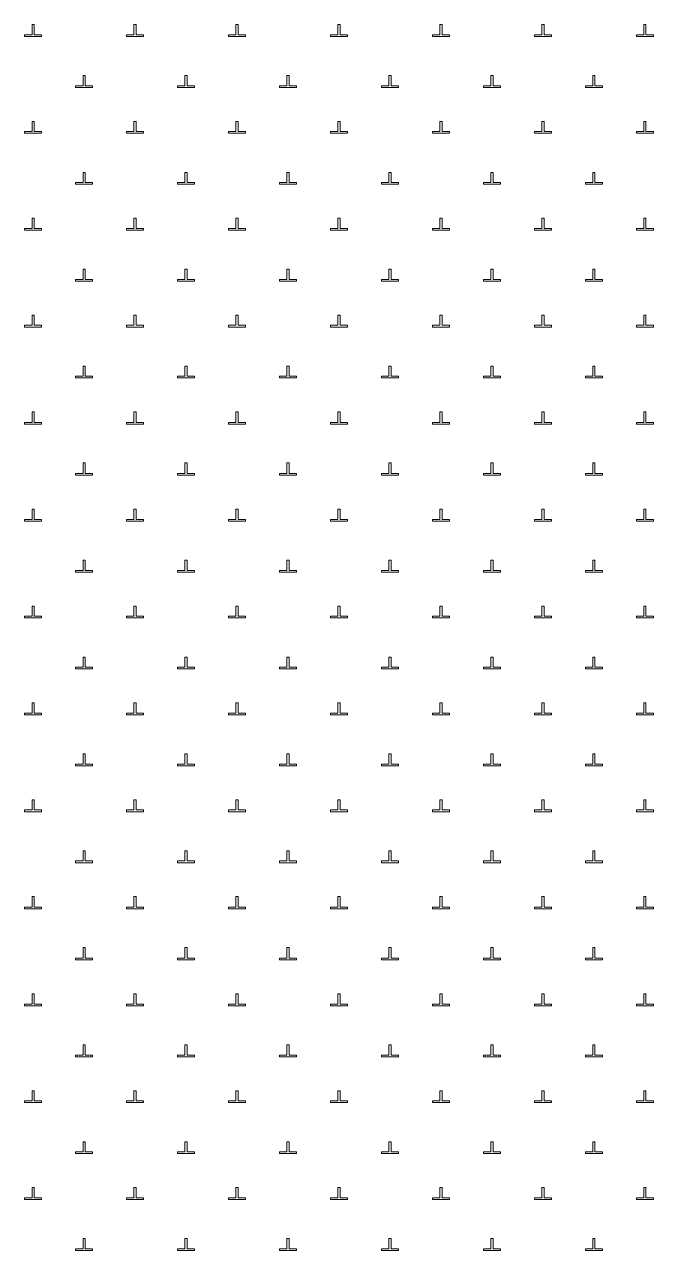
# Model space of a CAD drawing. Header units: metres. Extents: x 550890 to 551618, y 1839259 to 1840146.
# Drawn here: x 551450.14 to 551468.64, y 1839934.48 to 1839970.55 of the extents above; entities that cross this region are included whole.
import ezdxf

# ---------------------------------------------------------------- set-up
doc = ezdxf.new("R2010")
doc.units = ezdxf.units.M
doc.header["$LTSCALE"] = 0.8
doc.layers.add('19', color=7, linetype='Continuous', lineweight=13)

msp = doc.modelspace()

# ---------------------------------------------------------------- linework, layer by layer
at = {"layer": '19'}
for points in [[(551450.14, 1839970.2), (551450.64, 1839970.2), (551450.64, 1839970.25), (551450.42, 1839970.25), (551450.42, 1839970.55), (551450.36, 1839970.55), (551450.36, 1839970.25), (551450.14, 1839970.25)], [(551453.14, 1839970.2), (551453.64, 1839970.2), (551453.64, 1839970.25), (551453.42, 1839970.25), (551453.42, 1839970.55), (551453.36, 1839970.55), (551453.36, 1839970.25), (551453.14, 1839970.25)], [(551456.14, 1839970.2), (551456.64, 1839970.2), (551456.64, 1839970.25), (551456.42, 1839970.25), (551456.42, 1839970.55), (551456.36, 1839970.55), (551456.36, 1839970.25), (551456.14, 1839970.25)], [(551459.14, 1839970.2), (551459.64, 1839970.2), (551459.64, 1839970.25), (551459.42, 1839970.25), (551459.42, 1839970.55), (551459.36, 1839970.55), (551459.36, 1839970.25), (551459.14, 1839970.25)], [(551462.14, 1839970.2), (551462.64, 1839970.2), (551462.64, 1839970.25), (551462.42, 1839970.25), (551462.42, 1839970.55), (551462.36, 1839970.55), (551462.36, 1839970.25), (551462.14, 1839970.25)], [(551465.14, 1839970.2), (551465.64, 1839970.2), (551465.64, 1839970.25), (551465.42, 1839970.25), (551465.42, 1839970.55), (551465.36, 1839970.55), (551465.36, 1839970.25), (551465.14, 1839970.25)], [(551468.14, 1839970.2), (551468.64, 1839970.2), (551468.64, 1839970.25), (551468.42, 1839970.25), (551468.42, 1839970.55), (551468.36, 1839970.55), (551468.36, 1839970.25), (551468.14, 1839970.25)], [(551451.64, 1839968.7), (551452.14, 1839968.7), (551452.14, 1839968.75), (551451.92, 1839968.75), (551451.92, 1839969.05), (551451.86, 1839969.05), (551451.86, 1839968.75), (551451.64, 1839968.75)], [(551454.64, 1839968.7), (551455.14, 1839968.7), (551455.14, 1839968.75), (551454.92, 1839968.75), (551454.92, 1839969.05), (551454.86, 1839969.05), (551454.86, 1839968.75), (551454.64, 1839968.75)], [(551457.64, 1839968.7), (551458.14, 1839968.7), (551458.14, 1839968.75), (551457.92, 1839968.75), (551457.92, 1839969.05), (551457.86, 1839969.05), (551457.86, 1839968.75), (551457.64, 1839968.75)], [(551460.64, 1839968.7), (551461.14, 1839968.7), (551461.14, 1839968.75), (551460.92, 1839968.75), (551460.92, 1839969.05), (551460.86, 1839969.05), (551460.86, 1839968.75), (551460.64, 1839968.75)], [(551463.64, 1839968.7), (551464.14, 1839968.7), (551464.14, 1839968.75), (551463.92, 1839968.75), (551463.92, 1839969.05), (551463.86, 1839969.05), (551463.86, 1839968.75), (551463.64, 1839968.75)], [(551466.64, 1839968.7), (551467.14, 1839968.7), (551467.14, 1839968.75), (551466.92, 1839968.75), (551466.92, 1839969.05), (551466.86, 1839969.05), (551466.86, 1839968.75), (551466.64, 1839968.75)], [(551450.14, 1839967.35), (551450.64, 1839967.35), (551450.64, 1839967.4), (551450.42, 1839967.4), (551450.42, 1839967.7), (551450.36, 1839967.7), (551450.36, 1839967.4), (551450.14, 1839967.4)], [(551453.14, 1839967.35), (551453.64, 1839967.35), (551453.64, 1839967.4), (551453.42, 1839967.4), (551453.42, 1839967.7), (551453.36, 1839967.7), (551453.36, 1839967.4), (551453.14, 1839967.4)], [(551456.14, 1839967.35), (551456.64, 1839967.35), (551456.64, 1839967.4), (551456.42, 1839967.4), (551456.42, 1839967.7), (551456.36, 1839967.7), (551456.36, 1839967.4), (551456.14, 1839967.4)], [(551459.14, 1839967.35), (551459.64, 1839967.35), (551459.64, 1839967.4), (551459.42, 1839967.4), (551459.42, 1839967.7), (551459.36, 1839967.7), (551459.36, 1839967.4), (551459.14, 1839967.4)], [(551462.14, 1839967.35), (551462.64, 1839967.35), (551462.64, 1839967.4), (551462.42, 1839967.4), (551462.42, 1839967.7), (551462.36, 1839967.7), (551462.36, 1839967.4), (551462.14, 1839967.4)], [(551465.14, 1839967.35), (551465.64, 1839967.35), (551465.64, 1839967.4), (551465.42, 1839967.4), (551465.42, 1839967.7), (551465.36, 1839967.7), (551465.36, 1839967.4), (551465.14, 1839967.4)], [(551468.14, 1839967.35), (551468.64, 1839967.35), (551468.64, 1839967.4), (551468.42, 1839967.4), (551468.42, 1839967.7), (551468.36, 1839967.7), (551468.36, 1839967.4), (551468.14, 1839967.4)], [(551451.64, 1839965.85), (551452.14, 1839965.85), (551452.14, 1839965.9), (551451.92, 1839965.9), (551451.92, 1839966.2), (551451.86, 1839966.2), (551451.86, 1839965.9), (551451.64, 1839965.9)], [(551454.64, 1839965.85), (551455.14, 1839965.85), (551455.14, 1839965.9), (551454.92, 1839965.9), (551454.92, 1839966.2), (551454.86, 1839966.2), (551454.86, 1839965.9), (551454.64, 1839965.9)], [(551457.64, 1839965.85), (551458.14, 1839965.85), (551458.14, 1839965.9), (551457.92, 1839965.9), (551457.92, 1839966.2), (551457.86, 1839966.2), (551457.86, 1839965.9), (551457.64, 1839965.9)], [(551460.64, 1839965.85), (551461.14, 1839965.85), (551461.14, 1839965.9), (551460.92, 1839965.9), (551460.92, 1839966.2), (551460.86, 1839966.2), (551460.86, 1839965.9), (551460.64, 1839965.9)], [(551463.64, 1839965.85), (551464.14, 1839965.85), (551464.14, 1839965.9), (551463.92, 1839965.9), (551463.92, 1839966.2), (551463.86, 1839966.2), (551463.86, 1839965.9), (551463.64, 1839965.9)], [(551466.64, 1839965.85), (551467.14, 1839965.85), (551467.14, 1839965.9), (551466.92, 1839965.9), (551466.92, 1839966.2), (551466.86, 1839966.2), (551466.86, 1839965.9), (551466.64, 1839965.9)], [(551450.14, 1839964.5), (551450.64, 1839964.5), (551450.64, 1839964.55), (551450.42, 1839964.55), (551450.42, 1839964.85), (551450.36, 1839964.85), (551450.36, 1839964.55), (551450.14, 1839964.55)], [(551453.14, 1839964.5), (551453.64, 1839964.5), (551453.64, 1839964.55), (551453.42, 1839964.55), (551453.42, 1839964.85), (551453.36, 1839964.85), (551453.36, 1839964.55), (551453.14, 1839964.55)], [(551456.14, 1839964.5), (551456.64, 1839964.5), (551456.64, 1839964.55), (551456.42, 1839964.55), (551456.42, 1839964.85), (551456.36, 1839964.85), (551456.36, 1839964.55), (551456.14, 1839964.55)], [(551459.14, 1839964.5), (551459.64, 1839964.5), (551459.64, 1839964.55), (551459.42, 1839964.55), (551459.42, 1839964.85), (551459.36, 1839964.85), (551459.36, 1839964.55), (551459.14, 1839964.55)], [(551462.14, 1839964.5), (551462.64, 1839964.5), (551462.64, 1839964.55), (551462.42, 1839964.55), (551462.42, 1839964.85), (551462.36, 1839964.85), (551462.36, 1839964.55), (551462.14, 1839964.55)], [(551465.14, 1839964.5), (551465.64, 1839964.5), (551465.64, 1839964.55), (551465.42, 1839964.55), (551465.42, 1839964.85), (551465.36, 1839964.85), (551465.36, 1839964.55), (551465.14, 1839964.55)], [(551468.14, 1839964.5), (551468.64, 1839964.5), (551468.64, 1839964.55), (551468.42, 1839964.55), (551468.42, 1839964.85), (551468.36, 1839964.85), (551468.36, 1839964.55), (551468.14, 1839964.55)], [(551451.64, 1839963), (551452.14, 1839963), (551452.14, 1839963.05), (551451.92, 1839963.05), (551451.92, 1839963.35), (551451.86, 1839963.35), (551451.86, 1839963.05), (551451.64, 1839963.05)], [(551454.64, 1839963), (551455.14, 1839963), (551455.14, 1839963.05), (551454.92, 1839963.05), (551454.92, 1839963.35), (551454.86, 1839963.35), (551454.86, 1839963.05), (551454.64, 1839963.05)], [(551457.64, 1839963), (551458.14, 1839963), (551458.14, 1839963.05), (551457.92, 1839963.05), (551457.92, 1839963.35), (551457.86, 1839963.35), (551457.86, 1839963.05), (551457.64, 1839963.05)], [(551460.64, 1839963), (551461.14, 1839963), (551461.14, 1839963.05), (551460.92, 1839963.05), (551460.92, 1839963.35), (551460.86, 1839963.35), (551460.86, 1839963.05), (551460.64, 1839963.05)], [(551463.64, 1839963), (551464.14, 1839963), (551464.14, 1839963.05), (551463.92, 1839963.05), (551463.92, 1839963.35), (551463.86, 1839963.35), (551463.86, 1839963.05), (551463.64, 1839963.05)], [(551466.64, 1839963), (551467.14, 1839963), (551467.14, 1839963.05), (551466.92, 1839963.05), (551466.92, 1839963.35), (551466.86, 1839963.35), (551466.86, 1839963.05), (551466.64, 1839963.05)], [(551450.14, 1839961.65), (551450.64, 1839961.65), (551450.64, 1839961.7), (551450.42, 1839961.7), (551450.42, 1839962), (551450.36, 1839962), (551450.36, 1839961.7), (551450.14, 1839961.7)], [(551453.14, 1839961.65), (551453.64, 1839961.65), (551453.64, 1839961.7), (551453.42, 1839961.7), (551453.42, 1839962), (551453.36, 1839962), (551453.36, 1839961.7), (551453.14, 1839961.7)], [(551456.14, 1839961.65), (551456.64, 1839961.65), (551456.64, 1839961.7), (551456.42, 1839961.7), (551456.42, 1839962), (551456.36, 1839962), (551456.36, 1839961.7), (551456.14, 1839961.7)], [(551459.14, 1839961.65), (551459.64, 1839961.65), (551459.64, 1839961.7), (551459.42, 1839961.7), (551459.42, 1839962), (551459.36, 1839962), (551459.36, 1839961.7), (551459.14, 1839961.7)], [(551462.14, 1839961.65), (551462.64, 1839961.65), (551462.64, 1839961.7), (551462.42, 1839961.7), (551462.42, 1839962), (551462.36, 1839962), (551462.36, 1839961.7), (551462.14, 1839961.7)], [(551465.14, 1839961.65), (551465.64, 1839961.65), (551465.64, 1839961.7), (551465.42, 1839961.7), (551465.42, 1839962), (551465.36, 1839962), (551465.36, 1839961.7), (551465.14, 1839961.7)], [(551468.14, 1839961.65), (551468.64, 1839961.65), (551468.64, 1839961.7), (551468.42, 1839961.7), (551468.42, 1839962), (551468.36, 1839962), (551468.36, 1839961.7), (551468.14, 1839961.7)], [(551451.64, 1839960.15), (551452.14, 1839960.15), (551452.14, 1839960.2), (551451.92, 1839960.2), (551451.92, 1839960.5), (551451.86, 1839960.5), (551451.86, 1839960.2), (551451.64, 1839960.2)], [(551454.64, 1839960.15), (551455.14, 1839960.15), (551455.14, 1839960.2), (551454.92, 1839960.2), (551454.92, 1839960.5), (551454.86, 1839960.5), (551454.86, 1839960.2), (551454.64, 1839960.2)], [(551457.64, 1839960.15), (551458.14, 1839960.15), (551458.14, 1839960.2), (551457.92, 1839960.2), (551457.92, 1839960.5), (551457.86, 1839960.5), (551457.86, 1839960.2), (551457.64, 1839960.2)], [(551460.64, 1839960.15), (551461.14, 1839960.15), (551461.14, 1839960.2), (551460.92, 1839960.2), (551460.92, 1839960.5), (551460.86, 1839960.5), (551460.86, 1839960.2), (551460.64, 1839960.2)], [(551463.64, 1839960.15), (551464.14, 1839960.15), (551464.14, 1839960.2), (551463.92, 1839960.2), (551463.92, 1839960.5), (551463.86, 1839960.5), (551463.86, 1839960.2), (551463.64, 1839960.2)], [(551466.64, 1839960.15), (551467.14, 1839960.15), (551467.14, 1839960.2), (551466.92, 1839960.2), (551466.92, 1839960.5), (551466.86, 1839960.5), (551466.86, 1839960.2), (551466.64, 1839960.2)], [(551450.14, 1839958.79), (551450.64, 1839958.79), (551450.64, 1839958.84), (551450.42, 1839958.84), (551450.42, 1839959.15), (551450.36, 1839959.15), (551450.36, 1839958.84), (551450.14, 1839958.84)], [(551453.14, 1839958.79), (551453.64, 1839958.79), (551453.64, 1839958.84), (551453.42, 1839958.84), (551453.42, 1839959.15), (551453.36, 1839959.15), (551453.36, 1839958.84), (551453.14, 1839958.84)], [(551456.14, 1839958.79), (551456.64, 1839958.79), (551456.64, 1839958.84), (551456.42, 1839958.84), (551456.42, 1839959.15), (551456.36, 1839959.15), (551456.36, 1839958.84), (551456.14, 1839958.84)], [(551459.14, 1839958.79), (551459.64, 1839958.79), (551459.64, 1839958.84), (551459.42, 1839958.84), (551459.42, 1839959.15), (551459.36, 1839959.15), (551459.36, 1839958.84), (551459.14, 1839958.84)], [(551462.14, 1839958.79), (551462.64, 1839958.79), (551462.64, 1839958.84), (551462.42, 1839958.84), (551462.42, 1839959.15), (551462.36, 1839959.15), (551462.36, 1839958.84), (551462.14, 1839958.84)], [(551465.14, 1839958.79), (551465.64, 1839958.79), (551465.64, 1839958.84), (551465.42, 1839958.84), (551465.42, 1839959.15), (551465.36, 1839959.15), (551465.36, 1839958.84), (551465.14, 1839958.84)], [(551468.14, 1839958.79), (551468.64, 1839958.79), (551468.64, 1839958.84), (551468.42, 1839958.84), (551468.42, 1839959.15), (551468.36, 1839959.15), (551468.36, 1839958.84), (551468.14, 1839958.84)], [(551451.64, 1839957.29), (551452.14, 1839957.29), (551452.14, 1839957.34), (551451.92, 1839957.34), (551451.92, 1839957.65), (551451.86, 1839957.65), (551451.86, 1839957.34), (551451.64, 1839957.34)], [(551454.64, 1839957.29), (551455.14, 1839957.29), (551455.14, 1839957.34), (551454.92, 1839957.34), (551454.92, 1839957.65), (551454.86, 1839957.65), (551454.86, 1839957.34), (551454.64, 1839957.34)], [(551457.64, 1839957.29), (551458.14, 1839957.29), (551458.14, 1839957.34), (551457.92, 1839957.34), (551457.92, 1839957.65), (551457.86, 1839957.65), (551457.86, 1839957.34), (551457.64, 1839957.34)], [(551460.64, 1839957.29), (551461.14, 1839957.29), (551461.14, 1839957.34), (551460.92, 1839957.34), (551460.92, 1839957.65), (551460.86, 1839957.65), (551460.86, 1839957.34), (551460.64, 1839957.34)], [(551463.64, 1839957.29), (551464.14, 1839957.29), (551464.14, 1839957.34), (551463.92, 1839957.34), (551463.92, 1839957.65), (551463.86, 1839957.65), (551463.86, 1839957.34), (551463.64, 1839957.34)], [(551466.64, 1839957.29), (551467.14, 1839957.29), (551467.14, 1839957.34), (551466.92, 1839957.34), (551466.92, 1839957.65), (551466.86, 1839957.65), (551466.86, 1839957.34), (551466.64, 1839957.34)], [(551450.14, 1839955.94), (551450.64, 1839955.94), (551450.64, 1839955.99), (551450.42, 1839955.99), (551450.42, 1839956.29), (551450.36, 1839956.29), (551450.36, 1839955.99), (551450.14, 1839955.99)], [(551453.14, 1839955.94), (551453.64, 1839955.94), (551453.64, 1839955.99), (551453.42, 1839955.99), (551453.42, 1839956.29), (551453.36, 1839956.29), (551453.36, 1839955.99), (551453.14, 1839955.99)], [(551456.14, 1839955.94), (551456.64, 1839955.94), (551456.64, 1839955.99), (551456.42, 1839955.99), (551456.42, 1839956.29), (551456.36, 1839956.29), (551456.36, 1839955.99), (551456.14, 1839955.99)], [(551459.14, 1839955.94), (551459.64, 1839955.94), (551459.64, 1839955.99), (551459.42, 1839955.99), (551459.42, 1839956.29), (551459.36, 1839956.29), (551459.36, 1839955.99), (551459.14, 1839955.99)], [(551462.14, 1839955.94), (551462.64, 1839955.94), (551462.64, 1839955.99), (551462.42, 1839955.99), (551462.42, 1839956.29), (551462.36, 1839956.29), (551462.36, 1839955.99), (551462.14, 1839955.99)], [(551465.14, 1839955.94), (551465.64, 1839955.94), (551465.64, 1839955.99), (551465.42, 1839955.99), (551465.42, 1839956.29), (551465.36, 1839956.29), (551465.36, 1839955.99), (551465.14, 1839955.99)], [(551468.14, 1839955.94), (551468.64, 1839955.94), (551468.64, 1839955.99), (551468.42, 1839955.99), (551468.42, 1839956.29), (551468.36, 1839956.29), (551468.36, 1839955.99), (551468.14, 1839955.99)], [(551451.64, 1839954.44), (551452.14, 1839954.44), (551452.14, 1839954.49), (551451.92, 1839954.49), (551451.92, 1839954.79), (551451.86, 1839954.79), (551451.86, 1839954.49), (551451.64, 1839954.49)], [(551454.64, 1839954.44), (551455.14, 1839954.44), (551455.14, 1839954.49), (551454.92, 1839954.49), (551454.92, 1839954.79), (551454.86, 1839954.79), (551454.86, 1839954.49), (551454.64, 1839954.49)], [(551457.64, 1839954.44), (551458.14, 1839954.44), (551458.14, 1839954.49), (551457.92, 1839954.49), (551457.92, 1839954.79), (551457.86, 1839954.79), (551457.86, 1839954.49), (551457.64, 1839954.49)], [(551460.64, 1839954.44), (551461.14, 1839954.44), (551461.14, 1839954.49), (551460.92, 1839954.49), (551460.92, 1839954.79), (551460.86, 1839954.79), (551460.86, 1839954.49), (551460.64, 1839954.49)], [(551463.64, 1839954.44), (551464.14, 1839954.44), (551464.14, 1839954.49), (551463.92, 1839954.49), (551463.92, 1839954.79), (551463.86, 1839954.79), (551463.86, 1839954.49), (551463.64, 1839954.49)], [(551466.64, 1839954.44), (551467.14, 1839954.44), (551467.14, 1839954.49), (551466.92, 1839954.49), (551466.92, 1839954.79), (551466.86, 1839954.79), (551466.86, 1839954.49), (551466.64, 1839954.49)], [(551450.14, 1839953.09), (551450.64, 1839953.09), (551450.64, 1839953.14), (551450.42, 1839953.14), (551450.42, 1839953.44), (551450.36, 1839953.44), (551450.36, 1839953.14), (551450.14, 1839953.14)], [(551453.14, 1839953.09), (551453.64, 1839953.09), (551453.64, 1839953.14), (551453.42, 1839953.14), (551453.42, 1839953.44), (551453.36, 1839953.44), (551453.36, 1839953.14), (551453.14, 1839953.14)], [(551456.14, 1839953.09), (551456.64, 1839953.09), (551456.64, 1839953.14), (551456.42, 1839953.14), (551456.42, 1839953.44), (551456.36, 1839953.44), (551456.36, 1839953.14), (551456.14, 1839953.14)], [(551459.14, 1839953.09), (551459.64, 1839953.09), (551459.64, 1839953.14), (551459.42, 1839953.14), (551459.42, 1839953.44), (551459.36, 1839953.44), (551459.36, 1839953.14), (551459.14, 1839953.14)], [(551462.14, 1839953.09), (551462.64, 1839953.09), (551462.64, 1839953.14), (551462.42, 1839953.14), (551462.42, 1839953.44), (551462.36, 1839953.44), (551462.36, 1839953.14), (551462.14, 1839953.14)], [(551465.14, 1839953.09), (551465.64, 1839953.09), (551465.64, 1839953.14), (551465.42, 1839953.14), (551465.42, 1839953.44), (551465.36, 1839953.44), (551465.36, 1839953.14), (551465.14, 1839953.14)], [(551468.14, 1839953.09), (551468.64, 1839953.09), (551468.64, 1839953.14), (551468.42, 1839953.14), (551468.42, 1839953.44), (551468.36, 1839953.44), (551468.36, 1839953.14), (551468.14, 1839953.14)], [(551451.64, 1839951.59), (551452.14, 1839951.59), (551452.14, 1839951.64), (551451.92, 1839951.64), (551451.92, 1839951.94), (551451.86, 1839951.94), (551451.86, 1839951.64), (551451.64, 1839951.64)], [(551454.64, 1839951.59), (551455.14, 1839951.59), (551455.14, 1839951.64), (551454.92, 1839951.64), (551454.92, 1839951.94), (551454.86, 1839951.94), (551454.86, 1839951.64), (551454.64, 1839951.64)], [(551457.64, 1839951.59), (551458.14, 1839951.59), (551458.14, 1839951.64), (551457.92, 1839951.64), (551457.92, 1839951.94), (551457.86, 1839951.94), (551457.86, 1839951.64), (551457.64, 1839951.64)], [(551460.64, 1839951.59), (551461.14, 1839951.59), (551461.14, 1839951.64), (551460.92, 1839951.64), (551460.92, 1839951.94), (551460.86, 1839951.94), (551460.86, 1839951.64), (551460.64, 1839951.64)], [(551463.64, 1839951.59), (551464.14, 1839951.59), (551464.14, 1839951.64), (551463.92, 1839951.64), (551463.92, 1839951.94), (551463.86, 1839951.94), (551463.86, 1839951.64), (551463.64, 1839951.64)], [(551466.64, 1839951.59), (551467.14, 1839951.59), (551467.14, 1839951.64), (551466.92, 1839951.64), (551466.92, 1839951.94), (551466.86, 1839951.94), (551466.86, 1839951.64), (551466.64, 1839951.64)], [(551450.14, 1839950.24), (551450.64, 1839950.24), (551450.64, 1839950.29), (551450.42, 1839950.29), (551450.42, 1839950.59), (551450.36, 1839950.59), (551450.36, 1839950.29), (551450.14, 1839950.29)], [(551453.14, 1839950.24), (551453.64, 1839950.24), (551453.64, 1839950.29), (551453.42, 1839950.29), (551453.42, 1839950.59), (551453.36, 1839950.59), (551453.36, 1839950.29), (551453.14, 1839950.29)], [(551456.14, 1839950.24), (551456.64, 1839950.24), (551456.64, 1839950.29), (551456.42, 1839950.29), (551456.42, 1839950.59), (551456.36, 1839950.59), (551456.36, 1839950.29), (551456.14, 1839950.29)], [(551459.14, 1839950.24), (551459.64, 1839950.24), (551459.64, 1839950.29), (551459.42, 1839950.29), (551459.42, 1839950.59), (551459.36, 1839950.59), (551459.36, 1839950.29), (551459.14, 1839950.29)], [(551462.14, 1839950.24), (551462.64, 1839950.24), (551462.64, 1839950.29), (551462.42, 1839950.29), (551462.42, 1839950.59), (551462.36, 1839950.59), (551462.36, 1839950.29), (551462.14, 1839950.29)], [(551465.14, 1839950.24), (551465.64, 1839950.24), (551465.64, 1839950.29), (551465.42, 1839950.29), (551465.42, 1839950.59), (551465.36, 1839950.59), (551465.36, 1839950.29), (551465.14, 1839950.29)], [(551468.14, 1839950.24), (551468.64, 1839950.24), (551468.64, 1839950.29), (551468.42, 1839950.29), (551468.42, 1839950.59), (551468.36, 1839950.59), (551468.36, 1839950.29), (551468.14, 1839950.29)], [(551451.64, 1839948.74), (551452.14, 1839948.74), (551452.14, 1839948.79), (551451.92, 1839948.79), (551451.92, 1839949.09), (551451.86, 1839949.09), (551451.86, 1839948.79), (551451.64, 1839948.79)], [(551454.64, 1839948.74), (551455.14, 1839948.74), (551455.14, 1839948.79), (551454.92, 1839948.79), (551454.92, 1839949.09), (551454.86, 1839949.09), (551454.86, 1839948.79), (551454.64, 1839948.79)], [(551457.64, 1839948.74), (551458.14, 1839948.74), (551458.14, 1839948.79), (551457.92, 1839948.79), (551457.92, 1839949.09), (551457.86, 1839949.09), (551457.86, 1839948.79), (551457.64, 1839948.79)], [(551460.64, 1839948.74), (551461.14, 1839948.74), (551461.14, 1839948.79), (551460.92, 1839948.79), (551460.92, 1839949.09), (551460.86, 1839949.09), (551460.86, 1839948.79), (551460.64, 1839948.79)], [(551463.64, 1839948.74), (551464.14, 1839948.74), (551464.14, 1839948.79), (551463.92, 1839948.79), (551463.92, 1839949.09), (551463.86, 1839949.09), (551463.86, 1839948.79), (551463.64, 1839948.79)], [(551466.64, 1839948.74), (551467.14, 1839948.74), (551467.14, 1839948.79), (551466.92, 1839948.79), (551466.92, 1839949.09), (551466.86, 1839949.09), (551466.86, 1839948.79), (551466.64, 1839948.79)], [(551450.14, 1839947.39), (551450.64, 1839947.39), (551450.64, 1839947.44), (551450.42, 1839947.44), (551450.42, 1839947.74), (551450.36, 1839947.74), (551450.36, 1839947.44), (551450.14, 1839947.44)], [(551453.14, 1839947.39), (551453.64, 1839947.39), (551453.64, 1839947.44), (551453.42, 1839947.44), (551453.42, 1839947.74), (551453.36, 1839947.74), (551453.36, 1839947.44), (551453.14, 1839947.44)], [(551456.14, 1839947.39), (551456.64, 1839947.39), (551456.64, 1839947.44), (551456.42, 1839947.44), (551456.42, 1839947.74), (551456.36, 1839947.74), (551456.36, 1839947.44), (551456.14, 1839947.44)], [(551459.14, 1839947.39), (551459.64, 1839947.39), (551459.64, 1839947.44), (551459.42, 1839947.44), (551459.42, 1839947.74), (551459.36, 1839947.74), (551459.36, 1839947.44), (551459.14, 1839947.44)], [(551462.14, 1839947.39), (551462.64, 1839947.39), (551462.64, 1839947.44), (551462.42, 1839947.44), (551462.42, 1839947.74), (551462.36, 1839947.74), (551462.36, 1839947.44), (551462.14, 1839947.44)], [(551465.14, 1839947.39), (551465.64, 1839947.39), (551465.64, 1839947.44), (551465.42, 1839947.44), (551465.42, 1839947.74), (551465.36, 1839947.74), (551465.36, 1839947.44), (551465.14, 1839947.44)], [(551468.14, 1839947.39), (551468.64, 1839947.39), (551468.64, 1839947.44), (551468.42, 1839947.44), (551468.42, 1839947.74), (551468.36, 1839947.74), (551468.36, 1839947.44), (551468.14, 1839947.44)], [(551451.64, 1839945.89), (551452.14, 1839945.89), (551452.14, 1839945.94), (551451.92, 1839945.94), (551451.92, 1839946.24), (551451.86, 1839946.24), (551451.86, 1839945.94), (551451.64, 1839945.94)], [(551454.64, 1839945.89), (551455.14, 1839945.89), (551455.14, 1839945.94), (551454.92, 1839945.94), (551454.92, 1839946.24), (551454.86, 1839946.24), (551454.86, 1839945.94), (551454.64, 1839945.94)], [(551457.64, 1839945.89), (551458.14, 1839945.89), (551458.14, 1839945.94), (551457.92, 1839945.94), (551457.92, 1839946.24), (551457.86, 1839946.24), (551457.86, 1839945.94), (551457.64, 1839945.94)], [(551460.64, 1839945.89), (551461.14, 1839945.89), (551461.14, 1839945.94), (551460.92, 1839945.94), (551460.92, 1839946.24), (551460.86, 1839946.24), (551460.86, 1839945.94), (551460.64, 1839945.94)], [(551463.64, 1839945.89), (551464.14, 1839945.89), (551464.14, 1839945.94), (551463.92, 1839945.94), (551463.92, 1839946.24), (551463.86, 1839946.24), (551463.86, 1839945.94), (551463.64, 1839945.94)], [(551466.64, 1839945.89), (551467.14, 1839945.89), (551467.14, 1839945.94), (551466.92, 1839945.94), (551466.92, 1839946.24), (551466.86, 1839946.24), (551466.86, 1839945.94), (551466.64, 1839945.94)], [(551450.14, 1839944.53), (551450.64, 1839944.53), (551450.64, 1839944.58), (551450.42, 1839944.58), (551450.42, 1839944.89), (551450.36, 1839944.89), (551450.36, 1839944.58), (551450.14, 1839944.58)], [(551453.14, 1839944.53), (551453.64, 1839944.53), (551453.64, 1839944.58), (551453.42, 1839944.58), (551453.42, 1839944.89), (551453.36, 1839944.89), (551453.36, 1839944.58), (551453.14, 1839944.58)], [(551456.14, 1839944.53), (551456.64, 1839944.53), (551456.64, 1839944.58), (551456.42, 1839944.58), (551456.42, 1839944.89), (551456.36, 1839944.89), (551456.36, 1839944.58), (551456.14, 1839944.58)], [(551459.14, 1839944.53), (551459.64, 1839944.53), (551459.64, 1839944.58), (551459.42, 1839944.58), (551459.42, 1839944.89), (551459.36, 1839944.89), (551459.36, 1839944.58), (551459.14, 1839944.58)], [(551462.14, 1839944.53), (551462.64, 1839944.53), (551462.64, 1839944.58), (551462.42, 1839944.58), (551462.42, 1839944.89), (551462.36, 1839944.89), (551462.36, 1839944.58), (551462.14, 1839944.58)], [(551465.14, 1839944.53), (551465.64, 1839944.53), (551465.64, 1839944.58), (551465.42, 1839944.58), (551465.42, 1839944.89), (551465.36, 1839944.89), (551465.36, 1839944.58), (551465.14, 1839944.58)], [(551468.14, 1839944.53), (551468.64, 1839944.53), (551468.64, 1839944.58), (551468.42, 1839944.58), (551468.42, 1839944.89), (551468.36, 1839944.89), (551468.36, 1839944.58), (551468.14, 1839944.58)], [(551451.64, 1839943.03), (551452.14, 1839943.03), (551452.14, 1839943.08), (551451.92, 1839943.08), (551451.92, 1839943.39), (551451.86, 1839943.39), (551451.86, 1839943.08), (551451.64, 1839943.08)], [(551454.64, 1839943.03), (551455.14, 1839943.03), (551455.14, 1839943.08), (551454.92, 1839943.08), (551454.92, 1839943.39), (551454.86, 1839943.39), (551454.86, 1839943.08), (551454.64, 1839943.08)], [(551457.64, 1839943.03), (551458.14, 1839943.03), (551458.14, 1839943.08), (551457.92, 1839943.08), (551457.92, 1839943.39), (551457.86, 1839943.39), (551457.86, 1839943.08), (551457.64, 1839943.08)], [(551460.64, 1839943.03), (551461.14, 1839943.03), (551461.14, 1839943.08), (551460.92, 1839943.08), (551460.92, 1839943.39), (551460.86, 1839943.39), (551460.86, 1839943.08), (551460.64, 1839943.08)], [(551463.64, 1839943.03), (551464.14, 1839943.03), (551464.14, 1839943.08), (551463.92, 1839943.08), (551463.92, 1839943.39), (551463.86, 1839943.39), (551463.86, 1839943.08), (551463.64, 1839943.08)], [(551466.64, 1839943.03), (551467.14, 1839943.03), (551467.14, 1839943.08), (551466.92, 1839943.08), (551466.92, 1839943.39), (551466.86, 1839943.39), (551466.86, 1839943.08), (551466.64, 1839943.08)], [(551450.14, 1839941.68), (551450.64, 1839941.68), (551450.64, 1839941.73), (551450.42, 1839941.73), (551450.42, 1839942.03), (551450.36, 1839942.03), (551450.36, 1839941.73), (551450.14, 1839941.73)], [(551453.14, 1839941.68), (551453.64, 1839941.68), (551453.64, 1839941.73), (551453.42, 1839941.73), (551453.42, 1839942.03), (551453.36, 1839942.03), (551453.36, 1839941.73), (551453.14, 1839941.73)], [(551456.14, 1839941.68), (551456.64, 1839941.68), (551456.64, 1839941.73), (551456.42, 1839941.73), (551456.42, 1839942.03), (551456.36, 1839942.03), (551456.36, 1839941.73), (551456.14, 1839941.73)], [(551459.14, 1839941.68), (551459.64, 1839941.68), (551459.64, 1839941.73), (551459.42, 1839941.73), (551459.42, 1839942.03), (551459.36, 1839942.03), (551459.36, 1839941.73), (551459.14, 1839941.73)], [(551462.14, 1839941.68), (551462.64, 1839941.68), (551462.64, 1839941.73), (551462.42, 1839941.73), (551462.42, 1839942.03), (551462.36, 1839942.03), (551462.36, 1839941.73), (551462.14, 1839941.73)], [(551465.14, 1839941.68), (551465.64, 1839941.68), (551465.64, 1839941.73), (551465.42, 1839941.73), (551465.42, 1839942.03), (551465.36, 1839942.03), (551465.36, 1839941.73), (551465.14, 1839941.73)], [(551468.14, 1839941.68), (551468.64, 1839941.68), (551468.64, 1839941.73), (551468.42, 1839941.73), (551468.42, 1839942.03), (551468.36, 1839942.03), (551468.36, 1839941.73), (551468.14, 1839941.73)], [(551451.64, 1839940.18), (551452.14, 1839940.18), (551452.14, 1839940.23), (551451.92, 1839940.23), (551451.92, 1839940.53), (551451.86, 1839940.53), (551451.86, 1839940.23), (551451.64, 1839940.23)], [(551454.64, 1839940.18), (551455.14, 1839940.18), (551455.14, 1839940.23), (551454.92, 1839940.23), (551454.92, 1839940.53), (551454.86, 1839940.53), (551454.86, 1839940.23), (551454.64, 1839940.23)], [(551457.64, 1839940.18), (551458.14, 1839940.18), (551458.14, 1839940.23), (551457.92, 1839940.23), (551457.92, 1839940.53), (551457.86, 1839940.53), (551457.86, 1839940.23), (551457.64, 1839940.23)], [(551460.64, 1839940.18), (551461.14, 1839940.18), (551461.14, 1839940.23), (551460.92, 1839940.23), (551460.92, 1839940.53), (551460.86, 1839940.53), (551460.86, 1839940.23), (551460.64, 1839940.23)], [(551463.64, 1839940.18), (551464.14, 1839940.18), (551464.14, 1839940.23), (551463.92, 1839940.23), (551463.92, 1839940.53), (551463.86, 1839940.53), (551463.86, 1839940.23), (551463.64, 1839940.23)], [(551466.64, 1839940.18), (551467.14, 1839940.18), (551467.14, 1839940.23), (551466.92, 1839940.23), (551466.92, 1839940.53), (551466.86, 1839940.53), (551466.86, 1839940.23), (551466.64, 1839940.23)], [(551450.14, 1839938.83), (551450.64, 1839938.83), (551450.64, 1839938.88), (551450.42, 1839938.88), (551450.42, 1839939.18), (551450.36, 1839939.18), (551450.36, 1839938.88), (551450.14, 1839938.88)], [(551453.14, 1839938.83), (551453.64, 1839938.83), (551453.64, 1839938.88), (551453.42, 1839938.88), (551453.42, 1839939.18), (551453.36, 1839939.18), (551453.36, 1839938.88), (551453.14, 1839938.88)], [(551456.14, 1839938.83), (551456.64, 1839938.83), (551456.64, 1839938.88), (551456.42, 1839938.88), (551456.42, 1839939.18), (551456.36, 1839939.18), (551456.36, 1839938.88), (551456.14, 1839938.88)], [(551459.14, 1839938.83), (551459.64, 1839938.83), (551459.64, 1839938.88), (551459.42, 1839938.88), (551459.42, 1839939.18), (551459.36, 1839939.18), (551459.36, 1839938.88), (551459.14, 1839938.88)], [(551462.14, 1839938.83), (551462.64, 1839938.83), (551462.64, 1839938.88), (551462.42, 1839938.88), (551462.42, 1839939.18), (551462.36, 1839939.18), (551462.36, 1839938.88), (551462.14, 1839938.88)], [(551465.14, 1839938.83), (551465.64, 1839938.83), (551465.64, 1839938.88), (551465.42, 1839938.88), (551465.42, 1839939.18), (551465.36, 1839939.18), (551465.36, 1839938.88), (551465.14, 1839938.88)], [(551468.14, 1839938.83), (551468.64, 1839938.83), (551468.64, 1839938.88), (551468.42, 1839938.88), (551468.42, 1839939.18), (551468.36, 1839939.18), (551468.36, 1839938.88), (551468.14, 1839938.88)], [(551451.64, 1839937.33), (551452.14, 1839937.33), (551452.14, 1839937.38), (551451.92, 1839937.38), (551451.92, 1839937.68), (551451.86, 1839937.68), (551451.86, 1839937.38), (551451.64, 1839937.38)], [(551454.64, 1839937.33), (551455.14, 1839937.33), (551455.14, 1839937.38), (551454.92, 1839937.38), (551454.92, 1839937.68), (551454.86, 1839937.68), (551454.86, 1839937.38), (551454.64, 1839937.38)], [(551457.64, 1839937.33), (551458.14, 1839937.33), (551458.14, 1839937.38), (551457.92, 1839937.38), (551457.92, 1839937.68), (551457.86, 1839937.68), (551457.86, 1839937.38), (551457.64, 1839937.38)], [(551460.64, 1839937.33), (551461.14, 1839937.33), (551461.14, 1839937.38), (551460.92, 1839937.38), (551460.92, 1839937.68), (551460.86, 1839937.68), (551460.86, 1839937.38), (551460.64, 1839937.38)], [(551463.64, 1839937.33), (551464.14, 1839937.33), (551464.14, 1839937.38), (551463.92, 1839937.38), (551463.92, 1839937.68), (551463.86, 1839937.68), (551463.86, 1839937.38), (551463.64, 1839937.38)], [(551466.64, 1839937.33), (551467.14, 1839937.33), (551467.14, 1839937.38), (551466.92, 1839937.38), (551466.92, 1839937.68), (551466.86, 1839937.68), (551466.86, 1839937.38), (551466.64, 1839937.38)], [(551450.14, 1839935.98), (551450.64, 1839935.98), (551450.64, 1839936.03), (551450.42, 1839936.03), (551450.42, 1839936.33), (551450.36, 1839936.33), (551450.36, 1839936.03), (551450.14, 1839936.03)], [(551453.14, 1839935.98), (551453.64, 1839935.98), (551453.64, 1839936.03), (551453.42, 1839936.03), (551453.42, 1839936.33), (551453.36, 1839936.33), (551453.36, 1839936.03), (551453.14, 1839936.03)], [(551456.14, 1839935.98), (551456.64, 1839935.98), (551456.64, 1839936.03), (551456.42, 1839936.03), (551456.42, 1839936.33), (551456.36, 1839936.33), (551456.36, 1839936.03), (551456.14, 1839936.03)], [(551459.14, 1839935.98), (551459.64, 1839935.98), (551459.64, 1839936.03), (551459.42, 1839936.03), (551459.42, 1839936.33), (551459.36, 1839936.33), (551459.36, 1839936.03), (551459.14, 1839936.03)], [(551462.14, 1839935.98), (551462.64, 1839935.98), (551462.64, 1839936.03), (551462.42, 1839936.03), (551462.42, 1839936.33), (551462.36, 1839936.33), (551462.36, 1839936.03), (551462.14, 1839936.03)], [(551465.14, 1839935.98), (551465.64, 1839935.98), (551465.64, 1839936.03), (551465.42, 1839936.03), (551465.42, 1839936.33), (551465.36, 1839936.33), (551465.36, 1839936.03), (551465.14, 1839936.03)], [(551468.14, 1839935.98), (551468.64, 1839935.98), (551468.64, 1839936.03), (551468.42, 1839936.03), (551468.42, 1839936.33), (551468.36, 1839936.33), (551468.36, 1839936.03), (551468.14, 1839936.03)], [(551451.64, 1839934.48), (551452.14, 1839934.48), (551452.14, 1839934.53), (551451.92, 1839934.53), (551451.92, 1839934.83), (551451.86, 1839934.83), (551451.86, 1839934.53), (551451.64, 1839934.53)], [(551454.64, 1839934.48), (551455.14, 1839934.48), (551455.14, 1839934.53), (551454.92, 1839934.53), (551454.92, 1839934.83), (551454.86, 1839934.83), (551454.86, 1839934.53), (551454.64, 1839934.53)], [(551457.64, 1839934.48), (551458.14, 1839934.48), (551458.14, 1839934.53), (551457.92, 1839934.53), (551457.92, 1839934.83), (551457.86, 1839934.83), (551457.86, 1839934.53), (551457.64, 1839934.53)], [(551460.64, 1839934.48), (551461.14, 1839934.48), (551461.14, 1839934.53), (551460.92, 1839934.53), (551460.92, 1839934.83), (551460.86, 1839934.83), (551460.86, 1839934.53), (551460.64, 1839934.53)], [(551463.64, 1839934.48), (551464.14, 1839934.48), (551464.14, 1839934.53), (551463.92, 1839934.53), (551463.92, 1839934.83), (551463.86, 1839934.83), (551463.86, 1839934.53), (551463.64, 1839934.53)], [(551466.64, 1839934.48), (551467.14, 1839934.48), (551467.14, 1839934.53), (551466.92, 1839934.53), (551466.92, 1839934.83), (551466.86, 1839934.83), (551466.86, 1839934.53), (551466.64, 1839934.53)]]:
    msp.add_lwpolyline(points, close=True, dxfattribs=at)

doc.saveas('drawing.dxf')
